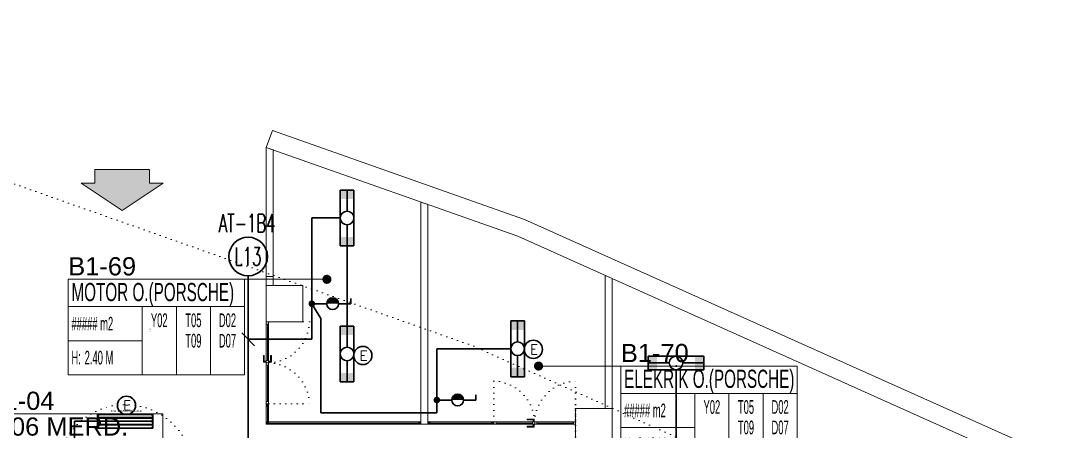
# Model space of a CAD drawing. Header units: metres. Extents: x -13316 to 152404, y -3899 to 30226.
# Drawn here: x 61840 to 64130, y 6390 to 7292 of the extents above; entities that cross this region are included whole.
import ezdxf
from ezdxf.enums import TextEntityAlignment as Align

# ---------------------------------------------------------------- set-up
doc = ezdxf.new("R2010")
doc.units = ezdxf.units.M
doc.header["$LTSCALE"] = 100
doc.header["$MEASUREMENT"] = 0
doc.header["$PDMODE"] = 1
doc.linetypes.add('DOT2', pattern=[0.125, 0, -0.125])
doc.layers.get('0').update_dxf_attribs({"color": 9, "lineweight": 9})
for name, color, linetype, lineweight in [('00', 9, 'Continuous', 9), ('01', 9, 'Continuous', 9), ('06B', 9, 'Continuous', 9), ('06D', 9, 'Continuous', 9), ('09', 9, 'Continuous', 9), ('10', 9, 'Continuous', 9), ('15', 9, 'Continuous', 9), ('20', 9, 'DOT2', 9), ('21', 9, 'Continuous', 9), ('21_mahal200', 9, 'Continuous', 9), ('E-2x36 W SIVAÜSTÜ FLUORESAN ARMATÜR (ETANŞ)', 7, 'Continuous', 30), ('E-2x54 W SIVAÜSTÜ FLUORESAN YÜKSEK TAVAN ARMATÜRÜ', 7, 'Continuous', 30), ('E-ACİL AYDINLATMA KİTİ', 7, 'Continuous', 30), ('E-ANAHTAR (ETANŞ)', 7, 'Continuous', 30), ('E-KABLO', 7, 'Continuous', 30), ('E-LINYE', 7, 'Continuous', 30)]:
    doc.layers.add(name, color=color, linetype=linetype, lineweight=lineweight)
doc.styles.add('Arial', font='arial.ttf', dxfattribs={"height": 2.5})
doc.styles.add('E-YAZI', font='txttw.shx')
doc.styles.add('MuuM_TEXT-STANDART', font='ARIALN.TTF')
doc.dimstyles.new('MuuM_DIM200', dxfattribs={"dimscale": 20, "dimtxt": 2, "dimasz": 1, "dimexe": 1, "dimexo": 1, "dimgap": 1, "dimtad": 1, "dimdec": 1, "dimrnd": 0.5, "dimdsep": 46, "dimtxsty": 'MuuM_TEXT-STANDART', "dimblk": 'ARCHTICK', "dimcen": 0, "dimdle": 0.15, "dimclrd": 256, "dimclre": 256, "dimclrt": 256, "dimadec": 0, "dimazin": 0, "dimtfac": 5, "dimtdec": 1, "dimtix": 1, "dimtmove": 2, "dimatfit": 3, "dimldrblk": 'DOT', "dimfxl": 3, "dimfxlon": 1, "dimtolj": 1, "dimlwd": -1, "dimlwe": -1, "dimarcsym": 0})

# ---------------------------------------------------------------- blocks, each defined once
blk = doc.blocks.new('100_2x36 W SIVAÜSTÜ FLUORESAN ARMATÜR (ETANŞ)')
at = {"layer": 'E-2x36 W SIVAÜSTÜ FLUORESAN ARMATÜR (ETANŞ)', "color": 4}
for p, q in [((-6.15, 1.5), (6.15, 1.5)), ((-6.15, 1.5), (-6.15, -1.5)), ((-1.5, 0), (-6.15, 0)), ((1.5, 0), (6.15, 0)), ((6.15, 1.5), (6.15, -1.5)), ((-6.15, -1.5), (6.15, -1.5))]:
    blk.add_line(p, q, dxfattribs=at)
blk.add_circle((0, 0), 1.5, dxfattribs=at)
for points in [[(-4.15, 1.5), (-4.15, -1.5), (-6.15, 1.5), (-6.15, -1.5)], [(4.15, 1.5), (4.15, -1.5), (6.15, 1.5), (6.15, -1.5)]]:
    blk.add_solid(points, dxfattribs=at)
blk = doc.blocks.new('2x54 W SIVAÜSTÜ FLUORESAN YÜKSEK TAVAN ARMATÜRÜ')
at = {"layer": 'E-2x54 W SIVAÜSTÜ FLUORESAN YÜKSEK TAVAN ARMATÜRÜ', "color": 4}
for p, q in [((-60.8, 15), (-60.8, -15)), ((-60.8, 15), (60.8, 15)), ((-60, 0), (-15, 0)), ((15, 0), (60, 0)), ((60.8, 15), (60.8, 0)), ((60.8, 0), (60.8, -15)), ((-60.8, -15), (60.8, -15))]:
    blk.add_line(p, q, dxfattribs=at)
at = {"layer": 'E-2x54 W SIVAÜSTÜ FLUORESAN YÜKSEK TAVAN ARMATÜRÜ', "color": 7}
for p, q in [((-60.8, 0), (60.8, 0)), ((-59.3, 8), (59.3, 8)), ((-59.2, 7), (59.4, 7)), ((-59.3, -7), (59.3, -7)), ((-59.2, -8), (59.4, -8))]:
    blk.add_line(p, q, dxfattribs=at)
for centre in [(-59.2, 7.6), (-59.2, 7.3), (59.4, 7.6), (59.4, 7.3), (-59.2, -7.4), (-59.2, -7.7), (59.4, -7.4), (59.4, -7.7)]:
    blk.add_circle(centre, 0.11, dxfattribs=at)
for centre, radius, start, end in [((-48.7, 7.5), 12.1, 141.86, 218.14), ((-59.1, 7.5), 0.515, 106.8674, 266.7612), ((-59.3, 7.5), 0.519, 289.2244, 84.4042), ((48.7, 7.5), 12.1, 321.86, 38.14), ((59.5, 7.5), 0.515, 106.8674, 266.7612), ((59.3, 7.5), 0.519, 289.2244, 84.4042), ((-48.7, -7.5), 12.1, 141.86, 218.14), ((-59.1, -7.5), 0.515, 106.8674, 266.7612), ((-59.3, -7.5), 0.519, 289.2244, 84.4042), ((48.7, -7.5), 12.1, 321.86, 38.14), ((59.5, -7.5), 0.515, 106.8674, 266.7612), ((59.3, -7.5), 0.519, 289.2244, 84.4042)]:
    blk.add_arc(centre, radius, start, end, dxfattribs=at)
at = {"layer": 'E-2x54 W SIVAÜSTÜ FLUORESAN YÜKSEK TAVAN ARMATÜRÜ', "color": 7, "style": 'Arial'}
blk.add_text('MN2  2*TL554U-SP/CM LB', height=3.951, dxfattribs=at).set_placement((-31.6, 20.4))
blk = doc.blocks.new('100_ACİL AYDINLATMA KİTİ')
at = {"layer": 'E-ACİL AYDINLATMA KİTİ', "color": 3}
blk.add_circle((0, 0), 1.25, dxfattribs=at)
at = {"layer": 'E-ACİL AYDINLATMA KİTİ', "color": 3, "style": 'E-YAZI'}
blk.add_text('E', height=1.34, dxfattribs=at).set_placement((-0.45, -0.69))
blk = doc.blocks.new('100_ANAHTAR (ETANŞ)')
at = {"layer": 'E-ANAHTAR (ETANŞ)', "color": 4}
for p, q in [((0, 5.35), (-0.71, 5.35)), ((0, 3.67), (0, 5.35)), ((0, 2.05), (0, 0))]:
    blk.add_line(p, q, dxfattribs=at)
at = {"layer": 'E-ANAHTAR (ETANŞ)', "color": 4, "const_width": 0.81}
blk.add_lwpolyline([(0, 3.27, 0.414214), (-0.41, 2.86, 0.414214), (0, 2.46, 0.414214)], format="xyb", dxfattribs=at)
at = {"layer": 'E-ANAHTAR (ETANŞ)', "color": 4}
blk.add_circle((0, 2.86), 0.81, dxfattribs=at)
blk = doc.blocks.new('p-kolon_80x80')
blk.add_lwpolyline([(-40, -40), (40, -40), (40, 40), (-40, 40)], close=True)
blk = doc.blocks.new('1.bod.mimari.elk')
at = {"layer": '01'}
blk.add_lwpolyline([(7909, -2669.7), (7892.6, -2706.2), (6612.7, -2131.8), (6060, -1936.6), (6073.3, -1898.9), (6627.6, -2094.7)], close=True, dxfattribs=at)
for p in [(6100, -2280), (6780, -2550)]:
    blk.add_blockref('p-kolon_80x80', p, dxfattribs=at)
blk = doc.blocks.new('0-OK 2')
at = {"true_color": 0x4f4f4f}
blk.add_hatch(color=251, dxfattribs=at).paths.add_polyline_path([(0, 0), (120, 180), (120, 120), (180, 120), (180, -120), (120, -120), (120, -180)])
at = {"linetype": 'ByBlock', "lineweight": -2}
blk.add_lwpolyline([(180, -120), (180, 120), (120, 120), (120, 180), (0, 0), (120, -180), (120, -120)], close=True, dxfattribs=at)
blk.add_point((0, 0))
blk = doc.blocks.new('p-al-01_a')
at = {"layer": '06B'}
for points in [[(-5, -88.6), (-11.2, -88.6), (-11.2, -73.6), (-9.4, -73.6), (-9.4, -86.4), (-9.4, -86.4), (-5, -86.4), (-5, -88.6)], [(0, -88.6), (6.2, -88.6), (6.2, -73.6), (4.4, -73.6), (4.4, -86.4), (4.4, -86.4), (0, -86.4), (0, -88.6)]]:
    blk.add_lwpolyline(points, dxfattribs=at)
at = {"layer": '06D'}
for p, q in [((-5, -86.9), (-5, -5)), ((0, -5), (0, -86.9)), ((-5, -93.1), (-5, -175)), ((0, -175), (0, -93.1))]:
    blk.add_line(p, q, dxfattribs=at)
at = {"layer": '10'}
for points in [[(-5, 0), (0, 0), (0, -5), (-5, -5)], [(-5, -85), (0, -85), (0, -90), (-5, -90)], [(-5, -95), (0, -95), (0, -90), (-5, -90)], [(-5, -180), (0, -180), (0, -175), (-5, -175)]]:
    blk.add_lwpolyline(points, close=True, dxfattribs=at)
at = {"layer": '15'}
for points in [[(-2.5, -5), (-2.5, -85)], [(-2.5, -175), (-2.5, -95)]]:
    blk.add_lwpolyline(points, dxfattribs=at)
at = {"layer": '20'}
for points in [[(-5.3, 0), (-94.9, 0)], [(-5.3, -180), (-94.9, -180)], [(-5, -180), (-94.9, -180)]]:
    blk.add_lwpolyline(points, dxfattribs=at)
for centre, start, end in [((-1.5, 3.4), 182.0745, 267.6937), ((-1.5, -183.4), 92.3063, 177.9255)]:
    blk.add_arc(centre, 93.5, start, end, dxfattribs=at)
blk = doc.blocks.new('prf-10x10')
blk.add_lwpolyline([(-5, -5), (5, -5), (5, 5), (-5, 5)], close=True)
at = {"color": 255}
blk.add_solid([(-5, -5), (5, -5), (-5, 5), (5, 5)], dxfattribs=at)
at = {"layer": '10'}
blk.add_point((0, 0), dxfattribs=at)
blk = doc.blocks.new('0_roomno2')
blk.add_lwpolyline([(19.38, -10.5), (0, -10.5), (0, 0), (19.38, 0)], close=True)
for points in [[(0, -3), (19.38, -3)], [(8.12, -3), (8.12, -10.5)], [(11.88, -3), (11.88, -10.5)], [(15.62, -3), (15.62, -10.5)], [(0, -6.75), (8.12, -6.75)]]:
    blk.add_lwpolyline(points)
at = {"style": 'MuuM_TEXT-STANDART', "width": 0.6}
blk.add_text('H:', height=1.5, dxfattribs=at).set_placement((0.35, -8.61), align=Align.MIDDLE_LEFT)
at = {"style": 'Arial'}
blk.add_attdef('ODANO', (0, 1.17), '', height=2, dxfattribs=at)
blk.add_attdef('MEKANADI', text='', height=2, dxfattribs=at).set_placement((0.35, -3), align=Align.BOTTOM_LEFT)
at = {"style": 'MuuM_TEXT-STANDART', "width": 0.6}
for tag, p in [('M2', (0.35, -4.88)), ('TEMIZTAVANYUKSEKLIGI', (1.8, -8.61))]:
    blk.add_attdef(tag, text='', height=1.5, dxfattribs=at).set_placement(p, align=Align.MIDDLE_LEFT)
for tag, p in [('YER01', (10, -4.5)), ('TAVAN01', (13.75, -4.5)), ('DUVAR01', (17.5, -4.5)), ('YER02', (10, -6.75)), ('TAVAN02', (13.75, -6.75)), ('DUVAR02', (17.5, -6.75)), ('YER03', (10, -9)), ('TAVAN03', (13.75, -9)), ('DUVAR03', (17.5, -9))]:
    blk.add_attdef(tag, text='', height=1.5, dxfattribs=at).set_placement(p, align=Align.MIDDLE_CENTER)
blk = doc.blocks.new('_ArchTick')
at = {"color": 0, "linetype": 'ByBlock', "const_width": 0.15}
blk.add_lwpolyline([(-0.5, -0.5), (0.5, 0.5)], dxfattribs=at)
blk = doc.blocks.new('_Dot')
at = {"color": 0, "linetype": 'ByBlock', "lineweight": -2}
blk.add_line((-0.5, 0), (-1, 0), dxfattribs=at)
at = {"color": 0, "linetype": 'ByBlock', "const_width": 0.5}
blk.add_lwpolyline([(-0.25, 0, 1), (0.25, 0, 1)], format="xyb", close=True, dxfattribs=at)
blk = doc.blocks.new('1.bod.mimari1.elk')
at = {"layer": '00'}
for points in [[(6060, -2240), (6060, -1936.65), (6075, -1941.95), (6075, -2240)], [(6075, -2220), (6060, -2220)], [(6805, -2510), (6805, -2218.13), (6820, -2224.86), (6820, -2510)], [(6075, -2240), (6060, -2240)]]:
    blk.add_lwpolyline(points, dxfattribs=at)
blk.add_lwpolyline([(6400, -2545), (6400, -2056.72), (6415, -2062.02), (6415, -2530), (6415, -2530), (6415, -2545)], close=True, dxfattribs=at)
at = {"layer": '06D', "linetype": 'DOT2'}
blk.add_lwpolyline([(5600, -2652.1, -1), (5900, -2652.1, 0)], format="xyb", dxfattribs=at)
at = {"layer": '06D'}
for points in [[(6065, -2500), (6060, -2500), (6060, -2540), (6065, -2540)], [(6400, -2545), (6400, -2540), (6065, -2540), (6065, -2545)], [(6560, -2545), (6560, -2540), (6420, -2540), (6420, -2545)]]:
    blk.add_lwpolyline(points, close=True, dxfattribs=at)
at = {"layer": '09'}
for p, q in [((5803.03, -2341.14), (5803.08, -2340.99)), ((5803.12, -2341.17), (5803.17, -2341.03)), ((5803.26, -2341.06), (5803.21, -2341.2)), ((5803.31, -2341.24), (5803.36, -2341.09)), ((5803.45, -2341.12), (5803.4, -2341.27)), ((5803.5, -2341.3), (5803.55, -2341.16)), ((5803.63, -2335.74), (5803.58, -2335.88)), ((5803.64, -2341.19), (5803.59, -2341.33)), ((5803.72, -2335.77), (5803.67, -2335.92)), ((5803.74, -2341.22), (5803.69, -2341.37)), ((5803.77, -2335.95), (5803.82, -2335.8)), ((5803.91, -2335.84), (5803.86, -2335.98)), ((5803.96, -2336.01), (5804.01, -2335.87)), ((5804.1, -2335.9), (5804.05, -2336.05)), ((5804.14, -2336.08), (5804.19, -2335.94)), ((5804.29, -2335.97), (5804.24, -2336.11))]:
    blk.add_line(p, q, dxfattribs=at)
at = {"layer": '15'}
for points in [[(6062.5, -2505), (6062.5, -2540)], [(6395, -2542.5), (6065, -2542.5)], [(6555, -2542.5), (6420, -2542.5)]]:
    blk.add_lwpolyline(points, dxfattribs=at)
at = {"layer": '20'}
for points in [[(11313.16, -4700), (10818.48, -4391.06), (8921.11, -3452.7), (7718.56, -2913.06), (6516.01, -2373.42), (4675.61, -1723.48), (3791.04, -1488.82)], [(6740, -2510), (6740, -4630), (7605, -4630), (7605, -3830), (9220, -3830), (9220, -3622.83)]]:
    blk.add_lwpolyline(points, dxfattribs=at)
at = {"xscale": -1}
blk.add_blockref('p-al-01_a', (6060, -2320), dxfattribs=at)
at = {"xscale": -1, "rotation": 90}
blk.add_blockref('p-al-01_a', (6560, -2545), dxfattribs=at)
at = {"layer": '10', "extrusion": (0, 0, -1), "xscale": 0.5, "yscale": 0.5, "zscale": -1}
for p, rotation in [((-6062.5, -2502.5), 90), ((-6062.5, -2542.5), 180), ((-6062.5, -2542.5), 90), ((-6397.5, -2542.5), 180), ((-6417.5, -2542.5), 180), ((-6417.5, -2542.5), 90), ((-6557.5, -2542.5), 180)]:
    blk.add_blockref('prf-10x10', p, dxfattribs=dict(at, rotation=rotation))
at = {"layer": '21', "xscale": -0.5, "yscale": 0.5, "zscale": 0.5, "rotation": 270}
blk.add_blockref('0-OK 2', (5742.9, -2074.98), dxfattribs=at)
at = {"layer": '21_mahal200'}
ref = blk.add_blockref('0_roomno2', (5624.63, -2226.34), dxfattribs=dict(at, xscale=20, yscale=20, zscale=20))
ref.add_attrib('ODANO', 'B1-69', (5624.63, -2217.69), dxfattribs={"layer": '0', "height": 40, "style": 'Arial'})
ref.add_attrib('MEKANADI', 'MOTOR O.(PORSCHE)', dxfattribs={"layer": '0', "height": 40, "style": 'Arial', "width": 0.6}).set_placement((5631.63, -2286.34), align=Align.BOTTOM_LEFT)
ref.add_attrib('M2', '##### m2', dxfattribs={"layer": '0', "height": 30, "style": 'MuuM_TEXT-STANDART', "width": 0.6}).set_placement((5631.63, -2323.84), align=Align.MIDDLE_LEFT)
ref.add_attrib('TEMIZTAVANYUKSEKLIGI', '2.40 M', dxfattribs={"layer": '0', "height": 30, "style": 'MuuM_TEXT-STANDART', "width": 0.6}).set_placement((5660.63, -2398.5), align=Align.MIDDLE_LEFT)
ref.add_attrib('YER01', 'Y02', dxfattribs={"layer": '0', "height": 30, "style": 'MuuM_TEXT-STANDART', "width": 0.6}).set_placement((5824.63, -2316.34), align=Align.MIDDLE_CENTER)
ref.add_attrib('TAVAN01', 'T05', dxfattribs={"layer": '0', "height": 30, "style": 'MuuM_TEXT-STANDART', "width": 0.6}).set_placement((5899.63, -2316.34), align=Align.MIDDLE_CENTER)
ref.add_attrib('DUVAR01', 'D02', dxfattribs={"layer": '0', "height": 30, "style": 'MuuM_TEXT-STANDART', "width": 0.6}).set_placement((5974.63, -2316.34), align=Align.MIDDLE_CENTER)
ref.add_attrib('TAVAN02', 'T09', dxfattribs={"layer": '0', "height": 30, "style": 'MuuM_TEXT-STANDART', "width": 0.6}).set_placement((5899.63, -2361.34), align=Align.MIDDLE_CENTER)
ref.add_attrib('DUVAR02', 'D07', dxfattribs={"layer": '0', "height": 30, "style": 'MuuM_TEXT-STANDART', "width": 0.6}).set_placement((5974.63, -2361.34), align=Align.MIDDLE_CENTER)
ref = blk.add_blockref('0_roomno2', (6839.57, -2417.04), dxfattribs=dict(at, xscale=20, yscale=20, zscale=20))
ref.add_attrib('ODANO', 'B1-70', (6839.57, -2408.4), dxfattribs={"layer": '0', "height": 40, "style": 'Arial'})
ref.add_attrib('MEKANADI', 'ELEKRİK O.(PORSCHE)', dxfattribs={"layer": '0', "height": 40, "style": 'Arial', "width": 0.6}).set_placement((6846.57, -2477.04), align=Align.BOTTOM_LEFT)
ref.add_attrib('M2', '##### m2', dxfattribs={"layer": '0', "height": 30, "style": 'MuuM_TEXT-STANDART', "width": 0.6}).set_placement((6846.57, -2514.54), align=Align.MIDDLE_LEFT)
ref.add_attrib('TEMIZTAVANYUKSEKLIGI', '2.40 M', dxfattribs={"layer": '0', "height": 30, "style": 'MuuM_TEXT-STANDART', "width": 0.6}).set_placement((6875.57, -2589.2), align=Align.MIDDLE_LEFT)
ref.add_attrib('YER01', 'Y02', dxfattribs={"layer": '0', "height": 30, "style": 'MuuM_TEXT-STANDART', "width": 0.6}).set_placement((7039.57, -2507.04), align=Align.MIDDLE_CENTER)
ref.add_attrib('TAVAN01', 'T05', dxfattribs={"layer": '0', "height": 30, "style": 'MuuM_TEXT-STANDART', "width": 0.6}).set_placement((7114.57, -2507.04), align=Align.MIDDLE_CENTER)
ref.add_attrib('DUVAR01', 'D02', dxfattribs={"layer": '0', "height": 30, "style": 'MuuM_TEXT-STANDART', "width": 0.6}).set_placement((7189.57, -2507.04), align=Align.MIDDLE_CENTER)
ref.add_attrib('TAVAN02', 'T09', dxfattribs={"layer": '0', "height": 30, "style": 'MuuM_TEXT-STANDART', "width": 0.6}).set_placement((7114.57, -2552.04), align=Align.MIDDLE_CENTER)
ref.add_attrib('DUVAR02', 'D07', dxfattribs={"layer": '0', "height": 30, "style": 'MuuM_TEXT-STANDART', "width": 0.6}).set_placement((7189.57, -2552.04), align=Align.MIDDLE_CENTER)
ref = blk.add_blockref('0_roomno2', (5445.14, -2522.04), dxfattribs=dict(at, xscale=20, yscale=20, zscale=20))
ref.add_attrib('ODANO', 'B1-04', (5445.14, -2513.4), dxfattribs={"layer": '0', "height": 40, "style": 'Arial'})
ref.add_attrib('MEKANADI', 'M06 MERD.', dxfattribs={"layer": '0', "height": 40, "style": 'Arial'}).set_placement((5452.14, -2582.04), align=Align.BOTTOM_LEFT)
ref.add_attrib('M2', '##### m2', dxfattribs={"layer": '0', "height": 30, "style": 'MuuM_TEXT-STANDART', "width": 0.6}).set_placement((5452.14, -2619.54), align=Align.MIDDLE_LEFT)
ref.add_attrib('TEMIZTAVANYUKSEKLIGI', '- M', dxfattribs={"layer": '0', "height": 30, "style": 'MuuM_TEXT-STANDART', "width": 0.6}).set_placement((5481.14, -2694.2), align=Align.MIDDLE_LEFT)
ref.add_attrib('YER01', 'Y03', dxfattribs={"layer": '0', "height": 30, "style": 'MuuM_TEXT-STANDART', "width": 0.6}).set_placement((5645.14, -2612.04), align=Align.MIDDLE_CENTER)
ref.add_attrib('TAVAN01', 'T09', dxfattribs={"layer": '0', "height": 30, "style": 'MuuM_TEXT-STANDART', "width": 0.6}).set_placement((5720.14, -2612.04), align=Align.MIDDLE_CENTER)
ref.add_attrib('DUVAR01', 'D07', dxfattribs={"layer": '0', "height": 30, "style": 'MuuM_TEXT-STANDART', "width": 0.6}).set_placement((5795.14, -2612.04), align=Align.MIDDLE_CENTER)
ref.add_attrib('YER02', 'Y04', dxfattribs={"layer": '0', "height": 30, "style": 'MuuM_TEXT-STANDART', "width": 0.6}).set_placement((5645.14, -2657.04), align=Align.MIDDLE_CENTER)
for points in [[(6193.22, -2226.34), (6012.13, -2226.34)], [(6658.48, -2417.04), (6839.57, -2417.04)]]:
    blk.add_leader(points, dimstyle='MuuM_DIM200', override={"dimasz": 1, "dimfxl": 10}, dxfattribs=at)

msp = doc.modelspace()

# ---------------------------------------------------------------- linework, layer by layer
at = {"layer": 'E-KABLO', "color": 6}
for p, q in [((62480, 6670), (62480, 6858.54)), ((62480, 6858.54), (62542.5, 6858.54)), ((62557.5, 6621.01), (62557.5, 6797.04)), ((62480, 6670), (62480, 6591.76)), ((62500, 6637.16), (62480, 6670)), ((62500, 6430), (62500, 6637.16)), ((62340, 5998.32), (62340, 6591.76)), ((62480, 6591.76), (62340, 6591.76)), ((62755, 6458.29), (62755, 6570.94)), ((62917.5, 6570.94), (62755, 6570.94)), ((63280.68, 6264.14), (63280.68, 6524.76)), ((62755, 6458.29), (62755, 6430)), ((62008.4, 6411.67), (61958.4, 6411.67)), ((61958.4, 6411.67), (61959.2, 5236.67)), ((62500, 6430), (62755, 6430))]:
    msp.add_line(p, q, dxfattribs=at)
at = {"layer": 'E-KABLO', "color": 4, "linetype": 'Continuous', "const_width": 7.2}
for points in [[(62483.6, 6670, 1), (62476.4, 6670, 1)], [(62755, 6454.69, 1), (62755, 6461.89, 1)]]:
    msp.add_lwpolyline(points, format="xyb", close=True, dxfattribs=at)
at = {"layer": 'E-LINYE', "color": 7, "linetype": 'Continuous'}
for p, q in [((62340, 6591.76), (62340, 6731.36)), ((62354.14, 6577.62), (62325.86, 6605.9))]:
    msp.add_line(p, q, dxfattribs=at)
msp.add_circle((62340, 6773.81), 42.44, dxfattribs=at)

# ---------------------------------------------------------------- block references
at = {"layer": '06D'}
for name in ['1.bod.mimari.elk', '1.bod.mimari1.elk']:
    msp.add_blockref(name, (56320, 8950), dxfattribs=at)
at = {"layer": 'E-2x36 W SIVAÜSTÜ FLUORESAN ARMATÜR (ETANŞ)', "xscale": 10, "yscale": 10, "zscale": 10}
for p, rotation in [((62557.5, 6858.54), 270.0000000000006), ((62557.5, 6559.51), 270.0000000000006), ((62932.5, 6570.94), 270.0000000000006), ((63280.68, 6539.76), 180.0000000000006)]:
    msp.add_blockref('100_2x36 W SIVAÜSTÜ FLUORESAN ARMATÜR (ETANŞ)', p, dxfattribs=dict(at, rotation=rotation))
at = {"layer": 'E-2x54 W SIVAÜSTÜ FLUORESAN YÜKSEK TAVAN ARMATÜRÜ', "color": 6}
msp.add_blockref('2x54 W SIVAÜSTÜ FLUORESAN YÜKSEK TAVAN ARMATÜRÜ', (62070, 6411.67), dxfattribs=at)
at = {"layer": 'E-ACİL AYDINLATMA KİTİ', "xscale": 16, "yscale": 16, "zscale": 16}
for p in [(62592.24, 6556.18), (62967.1, 6569.65), (62072.59, 6446.69)]:
    msp.add_blockref('100_ACİL AYDINLATMA KİTİ', p, dxfattribs=at)
at = {"layer": 'E-ANAHTAR (ETANŞ)', "xscale": 16, "yscale": 16, "zscale": 16, "rotation": 269.9999999999999}
for p in [(62480, 6670), (62755, 6458.29)]:
    msp.add_blockref('100_ANAHTAR (ETANŞ)', p, dxfattribs=at)

# ---------------------------------------------------------------- texts
at = {"layer": 'E-LINYE', "color": 3, "linetype": 'Continuous', "style": 'E-YAZI', "width": 0.6}
for s, p in [('AT-1B4', (62337.83, 6847.09)), ('L13', (62340, 6773.81))]:
    msp.add_text(s, height=40, dxfattribs=at).set_placement(p, align=Align.MIDDLE_CENTER)

doc.saveas('drawing.dxf')
